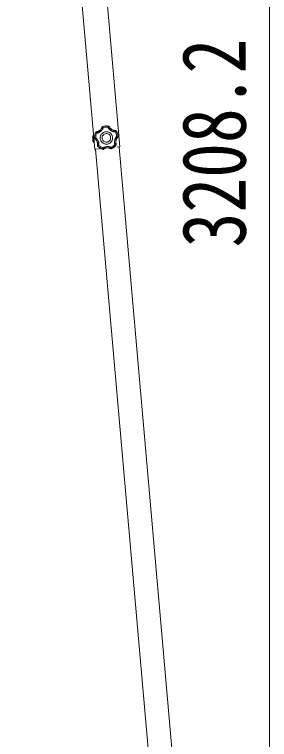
# Model space of a CAD drawing. Units: millimetres at full size, sheet at 1:40; details may follow other scales. Extents: x -11181 to 11305, y -7804 to 7716.
# Drawn here: x 7845 to 8289, y -4047 to -2783 of the extents above; entities that cross this region are included whole.
import ezdxf
from ezdxf.enums import TextEntityAlignment as Align

# ---------------------------------------------------------------- set-up
doc = ezdxf.new("R2010")
doc.units = ezdxf.units.MM
doc.header["$LTSCALE"] = 40
for name, color, linetype, lineweight in [('0-0_0', 7, 'Continuous', 9), ('0-A_寸法', 6, 'Continuous', 9), ('1-1_GLASS', 4, 'Continuous', 9), ('1-2_GLASS_SEAL', 4, 'Continuous', 9)]:
    doc.layers.add(name, color=color, linetype=linetype, lineweight=lineweight)
doc.styles.add('ＭＳ ゴシック', font='')
doc.styles.get('ＭＳ ゴシック').set_extended_font_data('MS Gothic')

msp = doc.modelspace()

# ---------------------------------------------------------------- linework, layer by layer
at = {"layer": '0-0_0', "color": 6}
msp.add_line((8289.41, -1398.51), (8289.41, -4606.71), dxfattribs=at)
at = {"layer": '1-1_GLASS'}
for p, q in [((7998.14, -2977.96), (7997.83, -2978.29)), ((7998.14, -2977.96), (7997.83, -2978.29)), ((7998.06, -2978.61), (7997.83, -2978.29)), ((7998.38, -2978.27), (7998.06, -2978.61)), ((7998.38, -2978.27), (7998.06, -2978.61)), ((7998.14, -2977.96), (7998.38, -2978.27)), ((8009.04, -2977.53), (8009.23, -2977.19)), ((8009.4, -2977.81), (8009.04, -2977.53)), ((8009.4, -2977.81), (8009.04, -2977.53)), ((8009.59, -2977.47), (8009.23, -2977.19)), ((8009.59, -2977.47), (8009.23, -2977.19)), ((8009.59, -2977.47), (8009.4, -2977.81)), ((7981.89, -2992.88), (7982.6, -2992.83)), ((7981.89, -2992.88), (7982.34, -2999.37)), ((7982.6, -2992.83), (7983.51, -3005.8)), ((7987.17, -2987.24), (7986.79, -2987.49)), ((7987.17, -2987.24), (7986.79, -2987.49)), ((7987.06, -2987.77), (7986.79, -2987.49)), ((7987.44, -2987.52), (7987.06, -2987.77)), ((7987.44, -2987.52), (7987.06, -2987.77)), ((7987.17, -2987.24), (7987.44, -2987.52)), ((8021.16, -2985.16), (8021.38, -2984.84)), ((8021.57, -2985.36), (8021.16, -2985.16)), ((8021.57, -2985.36), (8021.16, -2985.16)), ((8021.79, -2985.04), (8021.38, -2984.84)), ((8021.79, -2985.04), (8021.38, -2984.84)), ((8021.79, -2985.04), (8021.57, -2985.36)), ((8025.42, -2995.7), (8025.58, -2995.27)), ((8025.42, -2995.7), (8025.58, -2995.27)), ((8025.58, -2995.27), (8025.96, -2995.34)), ((8025.8, -2995.77), (8025.96, -2995.34)), ((8025.8, -2995.77), (8025.96, -2995.34)), ((7982.79, -3005.85), (7982.34, -2999.37)), ((7982.79, -3005.85), (7983.51, -3005.8)), ((7984.1, -2998.27), (7984.47, -2998.14)), ((7984.1, -2998.27), (7984.32, -2998.67)), ((7984.1, -2998.27), (7984.32, -2998.67)), ((7984.69, -2998.55), (7984.32, -2998.67)), ((7984.47, -2998.14), (7984.69, -2998.55)), ((7984.47, -2998.14), (7984.69, -2998.55)), ((8025.8, -2995.77), (8025.42, -2995.7)), ((7989.53, -3011.57), (7989.88, -3011.4)), ((7989.53, -3011.57), (7989.66, -3012.01)), ((7989.53, -3011.57), (7989.66, -3012.01)), ((7990.01, -3011.84), (7989.66, -3012.01)), ((7989.88, -3011.4), (7990.01, -3011.84)), ((7989.88, -3011.4), (7990.01, -3011.84)), ((7999.07, -3017.51), (7999.52, -3017.43)), ((7999.07, -3017.51), (7999.52, -3017.43)), ((7999.08, -3017.9), (7999.07, -3017.51)), ((7999.08, -3017.9), (7999.53, -3017.81)), ((7999.08, -3017.9), (7999.53, -3017.81)), ((7999.52, -3017.43), (7999.53, -3017.81)), ((8013.35, -3016.46), (8013.81, -3016.48)), ((8013.4, -3016.84), (8013.35, -3016.46)), ((8013.35, -3016.46), (8013.81, -3016.48)), ((8013.4, -3016.84), (8013.86, -3016.86)), ((8013.4, -3016.84), (8013.86, -3016.86)), ((8013.81, -3016.48), (8013.86, -3016.86)), ((8022, -3009.61), (8022.06, -3009.15)), ((8022, -3009.61), (8022.06, -3009.15)), ((8022.37, -3009.72), (8022, -3009.61)), ((8022.06, -3009.15), (8022.43, -3009.27)), ((8022.37, -3009.72), (8022.43, -3009.27)), ((8022.37, -3009.72), (8022.43, -3009.27))]:
    msp.add_line(p, q, dxfattribs=at)
for points in [[(7997.83, -2978.29), (7997.62, -2978.94), (7997.38, -2979.56), (7997.15, -2980.1), (7997, -2980.4), (7996.85, -2980.7), (7996.68, -2980.99), (7996.51, -2981.28), (7996.33, -2981.57), (7995.71, -2982.45), (7994.84, -2983.46), (7993.86, -2984.38), (7992.79, -2985.18), (7991.64, -2985.87), (7990.66, -2986.33), (7990.35, -2986.46), (7990.04, -2986.57), (7989.72, -2986.68), (7989.4, -2986.78), (7989.07, -2986.88), (7988.5, -2987.02), (7987.84, -2987.14), (7987.17, -2987.24)], [(7987.44, -2987.52), (7988.1, -2987.42), (7988.75, -2987.3), (7989.32, -2987.16), (7989.64, -2987.06), (7989.96, -2986.96), (7990.27, -2986.86), (7990.58, -2986.74), (7990.89, -2986.62), (7991.39, -2986.4), (7991.97, -2986.1), (7992.54, -2985.77), (7992.85, -2985.58), (7993.13, -2985.4), (7993.4, -2985.21), (7993.66, -2985.01), (7993.92, -2984.8), (7994.43, -2984.37), (7995.36, -2983.44), (7996.19, -2982.42), (7996.72, -2981.62), (7997.05, -2981.05), (7997.35, -2980.46), (7997.62, -2979.85), (7997.85, -2979.24), (7998.06, -2978.61)], [(7998.06, -2978.61), (7998.09, -2978.63), (7998.17, -2978.69), (7998.28, -2978.78), (7998.43, -2978.89), (7998.61, -2979.02), (7998.8, -2979.18), (7999.02, -2979.35), (7999.25, -2979.54), (7999.49, -2979.74), (7999.73, -2979.94), (7999.48, -2980.59), (7999.2, -2981.23), (7998.93, -2981.78), (7998.76, -2982.09), (7998.59, -2982.39), (7998.41, -2982.69), (7998.22, -2982.99), (7998.03, -2983.28), (7997.41, -2984.11), (7996.5, -2985.15), (7995.5, -2986.1), (7995.14, -2986.4), (7994.86, -2986.61), (7994.59, -2986.82), (7994.3, -2987.02), (7994.02, -2987.21), (7993.63, -2987.46), (7993.03, -2987.8), (7992.42, -2988.12), (7991.8, -2988.41), (7991.15, -2988.67), (7990.5, -2988.9), (7989.83, -2989.09), (7989.15, -2989.26), (7988.47, -2989.39)], [(8009.23, -2977.19), (8006.44, -2976.82), (8003.63, -2976.83), (8000.86, -2977.21), (7998.14, -2977.96)], [(8009.23, -2977.19), (8006.44, -2976.82), (8003.63, -2976.83), (8000.86, -2977.21), (7998.14, -2977.96)], [(8009.04, -2977.53), (8006.36, -2977.19), (8003.66, -2977.2), (8000.99, -2977.56), (7998.38, -2978.27)], [(7998.38, -2978.27), (7998.41, -2978.31), (7998.47, -2978.38), (7998.56, -2978.49), (7998.68, -2978.63), (7998.82, -2978.8), (7998.98, -2979), (7999.16, -2979.21), (7999.34, -2979.45), (7999.54, -2979.69), (7999.73, -2979.94)], [(8007.93, -2979.37), (8003.8, -2979.2), (7999.73, -2979.94)], [(8009.04, -2977.53), (8009.02, -2977.57), (8008.97, -2977.65), (8008.89, -2977.77), (8008.79, -2977.93), (8008.67, -2978.11), (8008.54, -2978.33), (8008.4, -2978.57), (8008.25, -2978.82), (8008.09, -2979.09), (8007.93, -2979.37)], [(8009.4, -2977.81), (8009.37, -2977.84), (8009.3, -2977.91), (8009.2, -2978.01), (8009.07, -2978.14), (8008.92, -2978.3), (8008.74, -2978.48), (8008.55, -2978.69), (8008.35, -2978.9), (8008.14, -2979.13), (8007.93, -2979.37)], [(8021.16, -2985.16), (8021.14, -2985.2), (8021.11, -2985.29), (8021.06, -2985.42), (8021, -2985.6), (8020.93, -2985.81), (8020.84, -2986.04), (8020.74, -2986.3), (8020.64, -2986.58), (8020.52, -2986.87), (8020.4, -2987.16), (8019.7, -2987.12), (8019, -2987.05), (8018.3, -2986.95), (8017.61, -2986.81), (8016.93, -2986.64), (8015.93, -2986.32), (8014.65, -2985.79), (8013.42, -2985.14), (8012.89, -2984.82), (8012.6, -2984.62), (8012.31, -2984.42), (8012.03, -2984.21), (8011.75, -2984), (8011.42, -2983.72), (8010.9, -2983.26), (8010.4, -2982.77), (8009.92, -2982.26), (8009.47, -2981.72), (8009.05, -2981.16), (8008.65, -2980.58), (8008.27, -2979.98), (8007.93, -2979.37)], [(8009.4, -2977.81), (8009.69, -2978.41), (8010.01, -2978.99), (8010.36, -2979.55), (8010.75, -2980.1), (8011.16, -2980.62), (8011.59, -2981.12), (8012.05, -2981.59), (8012.53, -2982.04), (8012.86, -2982.32), (8013.12, -2982.53), (8013.38, -2982.72), (8013.65, -2982.92), (8013.93, -2983.1), (8014.3, -2983.34), (8015.46, -2983.96), (8016.67, -2984.46), (8017.62, -2984.75), (8017.94, -2984.83), (8018.27, -2984.9), (8018.59, -2984.96), (8018.92, -2985.02), (8019.25, -2985.06), (8019.83, -2985.12), (8020.49, -2985.16), (8021.16, -2985.16)], [(8021.38, -2984.84), (8020.71, -2984.85), (8020.04, -2984.81), (8019.46, -2984.75), (8019.12, -2984.71), (8018.79, -2984.65), (8018.46, -2984.59), (8018.13, -2984.51), (8017.81, -2984.43), (8016.77, -2984.11), (8015.54, -2983.59), (8014.37, -2982.95), (8013.27, -2982.18), (8012.27, -2981.3), (8011.53, -2980.51), (8011.31, -2980.25), (8011.1, -2979.99), (8010.9, -2979.72), (8010.7, -2979.45), (8010.51, -2979.17), (8010.21, -2978.67), (8009.88, -2978.08), (8009.59, -2977.47)], [(7986.79, -2987.49), (7985.58, -2990.03), (7984.72, -2992.7), (7984.23, -2995.46), (7984.1, -2998.27)], [(7986.79, -2987.49), (7985.58, -2990.03), (7984.72, -2992.7), (7984.23, -2995.46), (7984.1, -2998.27)], [(7987.06, -2987.77), (7985.9, -2990.22), (7985.08, -2992.79), (7984.6, -2995.44), (7984.47, -2998.14)], [(7987.06, -2987.77), (7987.07, -2987.78), (7987.08, -2987.8), (7987.11, -2987.83), (7987.14, -2987.86), (7987.17, -2987.91), (7987.21, -2987.96), (7987.26, -2988.02), (7987.32, -2988.08), (7987.38, -2988.15), (7987.44, -2988.23), (7987.52, -2988.33), (7987.68, -2988.51), (7987.85, -2988.7), (7987.99, -2988.86), (7988.08, -2988.96), (7988.17, -2989.07), (7988.27, -2989.18), (7988.37, -2989.29), (7988.47, -2989.39), (7987.03, -2993.27), (7986.48, -2997.37)], [(7987.44, -2987.52), (7987.45, -2987.53), (7987.46, -2987.55), (7987.47, -2987.58), (7987.5, -2987.62), (7987.52, -2987.67), (7987.55, -2987.73), (7987.59, -2987.8), (7987.62, -2987.87), (7987.67, -2987.96), (7987.71, -2988.05), (7987.77, -2988.16), (7987.88, -2988.36), (7988.01, -2988.59), (7988.11, -2988.77), (7988.18, -2988.89), (7988.25, -2989.02), (7988.32, -2989.14), (7988.39, -2989.27), (7988.47, -2989.39)], [(8015.87, -2997.02), (8015.74, -2995.93), (8015.5, -2994.87), (8015.16, -2993.86), (8014.73, -2992.89), (8014.21, -2991.98), (8013.61, -2991.13), (8012.93, -2990.35), (8012.18, -2989.63), (8011.37, -2988.99), (8010.5, -2988.43), (8009.57, -2987.95), (8008.6, -2987.56), (8007.58, -2987.27), (8006.53, -2987.07), (8005.45, -2986.99), (8004.35, -2987.01), (8003.25, -2987.14), (8002.19, -2987.38), (8001.18, -2987.72), (8000.21, -2988.15), (7999.3, -2988.67), (7998.45, -2989.27), (7997.67, -2989.95), (7996.95, -2990.69), (7996.31, -2991.51), (7995.75, -2992.38), (7995.27, -2993.31), (7994.88, -2994.28), (7994.59, -2995.29), (7994.4, -2996.34), (7994.31, -2997.43), (7994.33, -2998.53), (7994.46, -2999.63), (7994.7, -3000.69), (7995.04, -3001.7), (7995.47, -3002.66), (7995.99, -3003.57), (7996.59, -3004.42), (7997.27, -3005.21)], [(8022.06, -3009.15), (8022.02, -3009.15), (8021.92, -3009.15), (8021.78, -3009.15), (8021.6, -3009.14), (8021.37, -3009.13), (8021.12, -3009.12), (8020.85, -3009.11), (8020.55, -3009.09), (8020.24, -3009.07), (8019.93, -3009.05), (8019.74, -3008.37), (8019.59, -3007.68), (8019.48, -3006.99), (8019.4, -3006.29), (8019.35, -3005.59), (8019.34, -3004.54), (8019.45, -3003.16), (8019.68, -3001.78), (8019.83, -3001.19), (8019.93, -3000.85), (8020.03, -3000.51), (8020.14, -3000.18), (8020.26, -2999.85), (8020.42, -2999.44), (8020.7, -2998.8), (8021.01, -2998.18), (8021.35, -2997.57), (8021.72, -2996.98), (8022.12, -2996.4), (8022.55, -2995.84), (8023, -2995.3), (8023.48, -2994.78)], [(8021.57, -2985.36), (8021.55, -2985.4), (8021.5, -2985.48), (8021.42, -2985.6), (8021.32, -2985.76), (8021.2, -2985.95), (8021.07, -2986.16), (8020.92, -2986.39), (8020.75, -2986.64), (8020.58, -2986.9), (8020.4, -2987.16)], [(8023.48, -2994.78), (8022.37, -2990.8), (8020.4, -2987.16)], [(8025.58, -2995.27), (8025.07, -2992.61), (8024.23, -2990.05), (8023.05, -2987.62), (8021.57, -2985.36)], [(8025.96, -2995.34), (8025.44, -2992.57), (8024.57, -2989.91), (8023.35, -2987.39), (8021.79, -2985.04)], [(8025.96, -2995.34), (8025.44, -2992.57), (8024.57, -2989.91), (8023.35, -2987.39), (8021.8, -2985.04)], [(8025.58, -2995.27), (8025.53, -2995.26), (8025.44, -2995.23), (8025.3, -2995.2), (8025.12, -2995.15), (8024.9, -2995.1), (8024.66, -2995.04), (8024.39, -2994.98), (8024.1, -2994.91), (8023.79, -2994.85), (8023.48, -2994.78)], [(8025.42, -2995.7), (8025.38, -2995.68), (8025.29, -2995.64), (8025.17, -2995.57), (8025, -2995.49), (8024.8, -2995.39), (8024.57, -2995.28), (8024.32, -2995.16), (8024.05, -2995.04), (8023.77, -2994.91), (8023.48, -2994.78)], [(7984.32, -2998.67), (7984.87, -2999.06), (7985.39, -2999.49), (7985.83, -2999.88), (7986.07, -3000.11), (7986.3, -3000.35), (7986.53, -3000.59), (7986.76, -3000.85), (7986.97, -3001.1), (7987.62, -3001.97), (7988.31, -3003.11), (7988.88, -3004.33), (7989.32, -3005.59), (7989.61, -3006.89), (7989.75, -3007.97), (7989.77, -3008.3), (7989.79, -3008.64), (7989.79, -3008.98), (7989.79, -3009.31), (7989.78, -3009.65), (7989.74, -3010.24), (7989.65, -3010.9), (7989.53, -3011.57)], [(7984.47, -2998.14), (7984.51, -2998.13), (7984.6, -2998.09), (7984.73, -2998.04), (7984.91, -2997.97), (7985.11, -2997.88), (7985.35, -2997.79), (7985.61, -2997.69), (7985.89, -2997.59), (7986.18, -2997.48), (7986.48, -2997.37)], [(7984.69, -2998.55), (7984.73, -2998.52), (7984.8, -2998.47), (7984.92, -2998.39), (7985.07, -2998.28), (7985.26, -2998.16), (7985.47, -2998.02), (7985.7, -2997.87), (7985.95, -2997.7), (7986.21, -2997.54), (7986.48, -2997.37), (7987.02, -2997.81), (7987.54, -2998.27), (7987.98, -2998.71), (7988.22, -2998.96), (7988.45, -2999.21), (7988.68, -2999.48), (7988.91, -2999.74), (7989.12, -3000.02), (7989.73, -3000.87), (7990.43, -3002.05), (7991.02, -3003.3), (7991.2, -3003.73), (7991.32, -3004.06), (7991.43, -3004.39), (7991.53, -3004.72), (7991.63, -3005.05), (7991.74, -3005.5), (7991.88, -3006.17), (7992, -3006.85), (7992.08, -3007.53), (7992.13, -3008.22), (7992.14, -3008.92), (7992.12, -3009.62), (7992.07, -3010.31), (7991.98, -3011.01)], [(7989.88, -3011.4), (7990, -3010.75), (7990.08, -3010.09), (7990.12, -3009.5), (7990.13, -3009.17), (7990.14, -3008.83), (7990.13, -3008.5), (7990.12, -3008.17), (7990.09, -3007.84), (7990.04, -3007.3), (7989.94, -3006.65), (7989.8, -3006.01), (7989.71, -3005.66), (7989.63, -3005.34), (7989.53, -3005.02), (7989.42, -3004.71), (7989.31, -3004.4), (7989.05, -3003.78), (7988.45, -3002.61), (7987.74, -3001.51), (7987.14, -3000.76), (7986.7, -3000.26), (7986.23, -2999.8), (7985.74, -2999.35), (7985.23, -2998.94), (7984.69, -2998.55)], [(7997.27, -3005.21), (7998.02, -3005.93), (7998.83, -3006.57), (7999.7, -3007.13), (8000.63, -3007.61), (8001.6, -3007.99), (8002.62, -3008.29), (8003.67, -3008.48), (8004.75, -3008.57), (8005.85, -3008.55), (8006.95, -3008.41), (8008.01, -3008.18), (8009.02, -3007.84), (8009.98, -3007.41), (8010.89, -3006.89), (8011.74, -3006.29), (8012.53, -3005.61), (8013.25, -3004.86), (8013.89, -3004.05), (8014.45, -3003.17), (8014.93, -3002.25), (8015.32, -3001.28), (8015.61, -3000.26), (8015.8, -2999.21), (8015.89, -2998.13), (8015.87, -2997.02)], [(8025.42, -2995.7), (8024.94, -2996.16), (8024.49, -2996.65), (8024.06, -2997.15), (8023.66, -2997.68), (8023.29, -2998.24), (8022.95, -2998.8), (8022.64, -2999.38), (8022.37, -2999.98), (8022.2, -3000.38), (8022.08, -3000.69), (8021.98, -3001.01), (8021.87, -3001.32), (8021.78, -3001.64), (8021.67, -3002.07), (8021.44, -3003.36), (8021.34, -3004.67), (8021.36, -3005.66), (8021.38, -3005.99), (8021.41, -3006.32), (8021.45, -3006.65), (8021.5, -3006.98), (8021.56, -3007.31), (8021.69, -3007.88), (8021.86, -3008.52), (8022.06, -3009.15)], [(8022.43, -3009.27), (8022.22, -3008.63), (8022.05, -3007.98), (8021.92, -3007.41), (8021.86, -3007.08), (8021.81, -3006.75), (8021.77, -3006.41), (8021.74, -3006.08), (8021.72, -3005.74), (8021.7, -3004.65), (8021.81, -3003.33), (8022.07, -3002.01), (8022.46, -3000.73), (8022.99, -2999.51), (8023.51, -2998.55), (8023.68, -2998.27), (8023.87, -2997.99), (8024.06, -2997.71), (8024.26, -2997.44), (8024.47, -2997.18), (8024.85, -2996.73), (8025.31, -2996.24), (8025.8, -2995.77)], [(7989.65, -3012.01), (7991.7, -3013.95), (7993.97, -3015.59), (7996.44, -3016.91), (7999.08, -3017.9)], [(7989.66, -3012.01), (7991.7, -3013.95), (7993.97, -3015.59), (7996.44, -3016.91), (7999.08, -3017.9)], [(7989.88, -3011.4), (7989.93, -3011.39), (7990.02, -3011.38), (7990.16, -3011.36), (7990.34, -3011.33), (7990.56, -3011.29), (7990.81, -3011.24), (7991.08, -3011.19), (7991.37, -3011.13), (7991.68, -3011.07), (7991.98, -3011.01)], [(7990.01, -3011.84), (7990.05, -3011.83), (7990.14, -3011.79), (7990.27, -3011.74), (7990.44, -3011.67), (7990.65, -3011.58), (7990.88, -3011.49), (7991.14, -3011.38), (7991.41, -3011.26), (7991.7, -3011.14), (7991.98, -3011.01)], [(7990.01, -3011.84), (7991.98, -3013.7), (7994.17, -3015.27), (7996.54, -3016.55), (7999.07, -3017.51)], [(7991.98, -3011.01), (7995.23, -3013.57), (7998.96, -3015.36)], [(7999.52, -3017.43), (7999.51, -3017.38), (7999.48, -3017.29), (7999.44, -3017.16), (7999.39, -3016.98), (7999.33, -3016.77), (7999.26, -3016.52), (7999.19, -3016.26), (7999.11, -3015.97), (7999.03, -3015.67), (7998.96, -3015.36), (7999.55, -3014.98), (8000.16, -3014.63), (8000.78, -3014.3), (8001.42, -3014.01), (8002.07, -3013.74), (8003.07, -3013.41), (8004.42, -3013.08), (8005.8, -3012.89), (8006.41, -3012.84), (8006.76, -3012.83), (8007.11, -3012.82), (8007.46, -3012.83), (8007.81, -3012.84), (8008.25, -3012.86), (8008.94, -3012.93), (8009.63, -3013.03), (8010.32, -3013.17), (8011, -3013.34), (8011.67, -3013.54), (8012.34, -3013.77), (8012.99, -3014.04), (8013.63, -3014.34)], [(7999.07, -3017.51), (7999.07, -3017.46), (7999.06, -3017.37), (7999.05, -3017.22), (7999.04, -3017.04), (7999.02, -3016.82), (7999.01, -3016.56), (7998.99, -3016.29), (7998.98, -3015.99), (7998.97, -3015.68), (7998.96, -3015.36)], [(8013.35, -3016.46), (8012.77, -3016.15), (8012.17, -3015.87), (8011.55, -3015.62), (8010.92, -3015.4), (8010.28, -3015.22), (8009.64, -3015.07), (8008.99, -3014.96), (8008.34, -3014.88), (8007.9, -3014.85), (8007.57, -3014.83), (8007.24, -3014.83), (8006.91, -3014.83), (8006.58, -3014.84), (8006.14, -3014.87), (8004.83, -3015.04), (8003.56, -3015.35), (8002.63, -3015.68), (8002.32, -3015.8), (8002.01, -3015.93), (8001.71, -3016.08), (8001.42, -3016.22), (8001.12, -3016.38), (8000.62, -3016.67), (8000.06, -3017.03), (7999.52, -3017.43)], [(7999.53, -3017.81), (8000.07, -3017.42), (8000.63, -3017.05), (8001.14, -3016.75), (8001.44, -3016.6), (8001.74, -3016.45), (8002.04, -3016.3), (8002.35, -3016.17), (8002.66, -3016.04), (8003.69, -3015.69), (8004.99, -3015.39), (8006.32, -3015.23), (8007.66, -3015.2), (8008.98, -3015.32), (8010.05, -3015.52), (8010.37, -3015.61), (8010.7, -3015.7), (8011.02, -3015.79), (8011.34, -3015.9), (8011.66, -3016.02), (8012.2, -3016.24), (8012.81, -3016.52), (8013.4, -3016.84)], [(8013.35, -3016.46), (8013.36, -3016.42), (8013.37, -3016.32), (8013.4, -3016.18), (8013.42, -3016), (8013.46, -3015.78), (8013.49, -3015.53), (8013.53, -3015.25), (8013.56, -3014.96), (8013.59, -3014.65), (8013.63, -3014.34)], [(8013.63, -3014.34), (8017.07, -3012.05), (8019.93, -3009.05)], [(8013.81, -3016.48), (8013.81, -3016.43), (8013.8, -3016.34), (8013.79, -3016.19), (8013.78, -3016.01), (8013.76, -3015.79), (8013.74, -3015.53), (8013.72, -3015.26), (8013.69, -3014.96), (8013.66, -3014.65), (8013.63, -3014.34)], [(8013.81, -3016.48), (8016.19, -3015.17), (8018.36, -3013.58), (8020.31, -3011.72), (8022, -3009.61)], [(8013.86, -3016.86), (8016.34, -3015.52), (8018.6, -3013.87), (8020.62, -3011.92), (8022.37, -3009.72)], [(8013.86, -3016.86), (8016.33, -3015.52), (8018.6, -3013.86), (8020.62, -3011.92), (8022.37, -3009.72)], [(8022, -3009.61), (8021.96, -3009.59), (8021.86, -3009.57), (8021.72, -3009.54), (8021.54, -3009.49), (8021.33, -3009.44), (8021.08, -3009.38), (8020.82, -3009.3), (8020.53, -3009.23), (8020.23, -3009.14), (8019.93, -3009.05)]]:
    msp.add_lwpolyline(points, dxfattribs=at)
msp.add_lwpolyline([(8012.58, -2997.25), (8012.33, -2995.76), (8011.79, -2994.38), (8011.01, -2993.16), (8010.02, -2992.11), (8008.85, -2991.28), (8007.53, -2990.68), (8006.09, -2990.34), (8004.57, -2990.29), (8003.08, -2990.55), (8001.7, -2991.08), (8000.48, -2991.86), (7999.44, -2992.86), (7998.6, -2994.03), (7998, -2995.35), (7997.66, -2996.78), (7997.61, -2998.3), (7997.87, -2999.8), (7998.41, -3001.17), (7999.18, -3002.4), (8000.18, -3003.44), (8001.35, -3004.28), (8002.67, -3004.88), (8004.1, -3005.22), (8005.62, -3005.26), (8007.12, -3005), (8008.49, -3004.47), (8009.72, -3003.69), (8010.76, -3002.7), (8011.6, -3001.53), (8012.2, -3000.21), (8012.54, -2998.77)], close=True, dxfattribs=at)
msp.add_arc((8001.21, -2998.05), 20, 165.03443, 202.96557, dxfattribs=at)
at = {"layer": '1-2_GLASS_SEAL'}
for p, q in [((7888.84, -1415.36), (8028.72, -3013.53)), ((7845.01, -1419.2), (7984.89, -3017.37)), ((7984.89, -3017.37), (7999.69, -3016.07)), ((8123.28, -4581.28), (7986.39, -3017.24)), ((8023.2, -3014.02), (8028.72, -3013.53)), ((8164.12, -4577.7), (8027.23, -3013.66))]:
    msp.add_line(p, q, dxfattribs=at)

# ---------------------------------------------------------------- texts
at = {"layer": '0-A_寸法', "color": 7, "style": 'ＭＳ ゴシック', "width": 0.8}
msp.add_text('3208.2', height=111.4, rotation=90, dxfattribs=at).set_placement((8281.41, -3188.61), align=Align.BOTTOM_LEFT)

doc.saveas('drawing.dxf')
